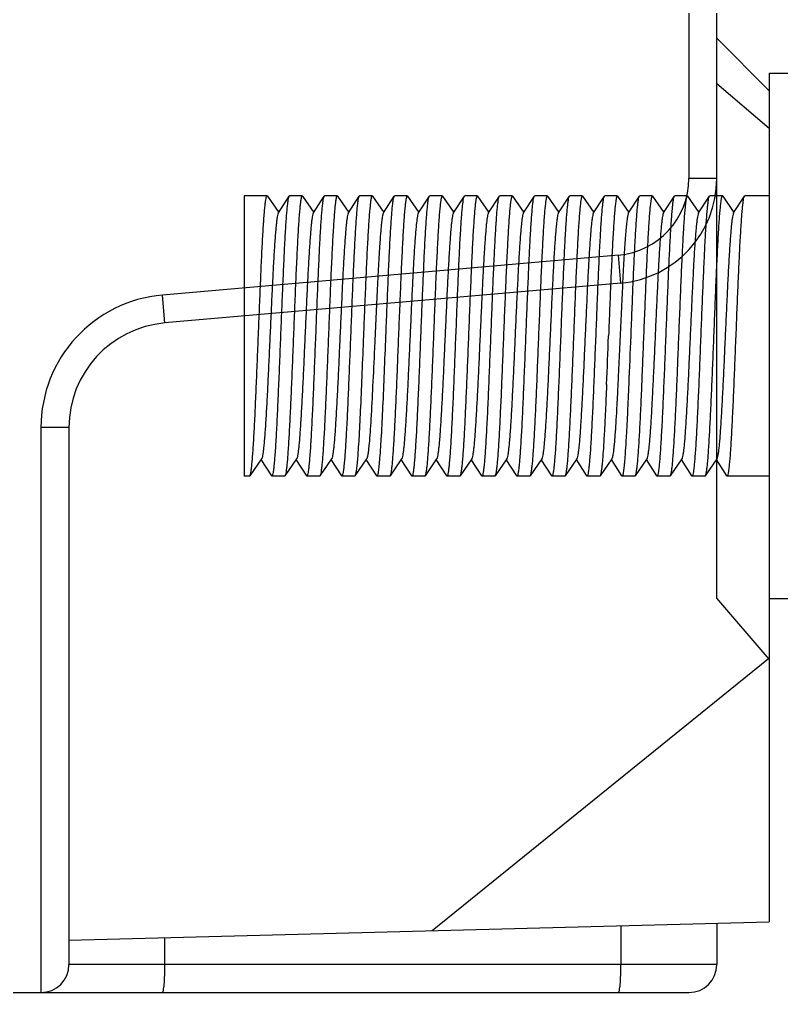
# Model space of a CAD drawing. Header units: inches. Extents: x 21247 to 41470, y -17428 to -10279.
# Drawn here: x 38646.23 to 38667.99, y -11761.71 to -11733.92 of the extents above; entities that cross this region are included whole.
import ezdxf

# ---------------------------------------------------------------- set-up
doc = ezdxf.new("R2010")
doc.units = ezdxf.units.IN
doc.header["$LTSCALE"] = 1.21
doc.header["$MEASUREMENT"] = 0
doc.layers.get('0').update_dxf_attribs({"linetype": 'CONTINUOUS'})
doc.layers.add('02___PRT_ALL_AXES', color=7, linetype='CONTINUOUS')

# ---------------------------------------------------------------- blocks, each defined once
blk = doc.blocks.new('*U968')
at = {"color": 4, "linetype": 'Continuous'}
for p, q in [((12.9, -157.486), (12.9, 157.486)), ((12.1, -97.769), (12.1, -145.501)), ((14.4, -143), (12.9, -141.5)), ((12.9, -142.792), (14.4, -144.064)), ((14.4, -143.001), (14.4, -166.726)), ((12.9, -145.501), (12.1, -145.501)), ((10.092, -147.693), (-2.931, -148.832)), ((10.161, -148.49), (10.092, -147.693)), ((10.161, -148.49), (-2.861, -149.629)), ((-2.861, -149.629), (-2.931, -148.832)), ((-5.6, -152.618), (-6.4, -152.618)), ((-6.4, -152.618), (-6.4, -168.75)), ((-5.6, -152.618), (-5.6, -167.95)), ((14.4, -159.23), (12.9, -157.486)), ((4.768, -166.979), (14.38, -159.207)), ((-5.6, -167.25), (14.4, -166.726)), ((10.161, -166.837), (10.161, -167.95)), ((12.9, -166.766), (12.9, -167.95)), ((-2.861, -167.95), (-2.861, -167.178)), ((12.9, -167.95), (-5.6, -167.95)), ((-13.6, -168.75), (12.1, -168.75))]:
    blk.add_line(p, q, dxfattribs=at)
for centre, radius, start, end in [((9.9, -145.501), 2.2, 275, 0), ((9.9, -145.501), 3, 275, 0), ((-2.6, -152.618), 3.8, 95, 180), ((-2.6, -152.618), 3, 95, 180), ((-6.4, -167.95), 0.8, 270, 0), ((12.1, -167.95), 0.8, 270, 0)]:
    blk.add_arc(centre, radius, start, end, dxfattribs=at)
for points in [[(-2.931, -168.75), (-2.924, -168.75), (-2.912, -168.723), (-2.895, -168.652), (-2.877, -168.485), (-2.865, -168.242), (-2.861, -168.052), (-2.861, -167.95)], [(10.092, -168.75), (10.099, -168.75), (10.111, -168.723), (10.128, -168.652), (10.146, -168.485), (10.158, -168.242), (10.161, -168.052), (10.161, -167.95)]]:
    blk.add_open_spline(points, degree=3, knots=[0, 0, 0, 0, 0.025473, 0.084011, 0.299966, 0.621952, 1, 1, 1, 1], dxfattribs=at)
blk = doc.blocks.new('JT')
at = {"color": 6, "linetype": 'Continuous'}
for p, q in [((37123.916, -5885.716), (37123.916, -5893.716)), ((37124.574, -5885.716), (37124.583, -5885.722)), ((37124.583, -5885.722), (37124.904, -5886.186)), ((37124.894, -5886.203), (37125.206, -5885.723)), ((37125.206, -5885.723), (37125.216, -5885.716)), ((37125.583, -5885.722), (37125.574, -5885.716)), ((37125.583, -5885.722), (37125.904, -5886.186)), ((37125.894, -5886.203), (37126.206, -5885.723)), ((37126.206, -5885.723), (37126.216, -5885.716)), ((37126.583, -5885.722), (37126.574, -5885.716)), ((37126.583, -5885.722), (37126.904, -5886.186)), ((37126.894, -5886.203), (37127.206, -5885.723)), ((37127.206, -5885.723), (37127.216, -5885.716)), ((37127.583, -5885.722), (37127.574, -5885.716)), ((37127.583, -5885.722), (37127.904, -5886.186)), ((37127.894, -5886.203), (37128.206, -5885.723)), ((37128.206, -5885.723), (37128.216, -5885.716)), ((37128.583, -5885.722), (37128.574, -5885.716)), ((37128.583, -5885.722), (37128.904, -5886.186)), ((37128.894, -5886.203), (37129.206, -5885.723)), ((37129.206, -5885.723), (37129.216, -5885.716)), ((37129.583, -5885.722), (37129.574, -5885.716)), ((37129.583, -5885.722), (37129.904, -5886.186)), ((37129.894, -5886.203), (37130.206, -5885.723)), ((37130.206, -5885.723), (37130.216, -5885.716)), ((37130.583, -5885.722), (37130.574, -5885.716)), ((37130.583, -5885.722), (37130.904, -5886.186)), ((37130.894, -5886.203), (37131.206, -5885.723)), ((37131.206, -5885.723), (37131.216, -5885.716)), ((37131.583, -5885.722), (37131.574, -5885.716)), ((37131.583, -5885.722), (37131.904, -5886.186)), ((37131.894, -5886.203), (37132.206, -5885.723)), ((37132.206, -5885.723), (37132.216, -5885.716)), ((37132.583, -5885.722), (37132.574, -5885.716)), ((37132.583, -5885.722), (37132.904, -5886.186)), ((37132.894, -5886.203), (37133.206, -5885.723)), ((37133.206, -5885.723), (37133.216, -5885.716)), ((37133.583, -5885.722), (37133.574, -5885.716)), ((37133.583, -5885.722), (37133.904, -5886.186)), ((37133.894, -5886.203), (37134.206, -5885.723)), ((37134.206, -5885.723), (37134.216, -5885.716)), ((37134.583, -5885.722), (37134.574, -5885.716)), ((37134.583, -5885.722), (37134.904, -5886.186)), ((37134.894, -5886.203), (37135.206, -5885.723)), ((37135.206, -5885.723), (37135.216, -5885.716)), ((37135.583, -5885.722), (37135.574, -5885.716)), ((37135.583, -5885.722), (37135.904, -5886.186)), ((37135.894, -5886.203), (37136.206, -5885.723)), ((37136.206, -5885.723), (37136.216, -5885.716)), ((37136.583, -5885.722), (37136.574, -5885.716)), ((37136.583, -5885.722), (37136.904, -5886.186)), ((37136.894, -5886.203), (37137.206, -5885.723)), ((37137.206, -5885.723), (37137.216, -5885.716)), ((37137.583, -5885.722), (37137.574, -5885.716)), ((37137.583, -5885.722), (37137.904, -5886.186)), ((37137.894, -5886.203), (37138.206, -5885.723)), ((37138.206, -5885.723), (37138.216, -5885.716)), ((37124.415, -5893.229), (37124.083, -5893.709)), ((37124.706, -5893.708), (37124.404, -5893.245)), ((37125.415, -5893.229), (37125.083, -5893.709)), ((37125.706, -5893.708), (37125.404, -5893.245)), ((37126.415, -5893.229), (37126.083, -5893.709)), ((37126.706, -5893.708), (37126.404, -5893.245)), ((37127.415, -5893.229), (37127.083, -5893.709)), ((37127.706, -5893.708), (37127.404, -5893.245)), ((37128.415, -5893.229), (37128.083, -5893.709)), ((37128.706, -5893.708), (37128.404, -5893.245)), ((37129.415, -5893.229), (37129.083, -5893.709)), ((37129.706, -5893.708), (37129.404, -5893.245)), ((37130.415, -5893.229), (37130.083, -5893.709)), ((37130.706, -5893.708), (37130.404, -5893.245)), ((37131.415, -5893.229), (37131.083, -5893.709)), ((37131.706, -5893.708), (37131.404, -5893.245)), ((37132.415, -5893.229), (37132.083, -5893.709)), ((37132.706, -5893.708), (37132.404, -5893.245)), ((37133.415, -5893.229), (37133.083, -5893.709)), ((37133.706, -5893.708), (37133.404, -5893.245)), ((37134.415, -5893.229), (37134.083, -5893.709)), ((37134.706, -5893.708), (37134.404, -5893.245)), ((37135.415, -5893.229), (37135.083, -5893.709)), ((37135.706, -5893.708), (37135.404, -5893.245)), ((37136.415, -5893.229), (37136.083, -5893.709)), ((37136.706, -5893.708), (37136.404, -5893.245)), ((37137.415, -5893.229), (37137.083, -5893.709)), ((37137.706, -5893.708), (37137.404, -5893.245)), ((37124.074, -5893.716), (37124.083, -5893.709)), ((37124.083, -5893.709), (37124.091, -5893.692)), ((37124.706, -5893.708), (37124.716, -5893.716)), ((37125.083, -5893.709), (37125.074, -5893.716)), ((37125.706, -5893.708), (37125.716, -5893.716)), ((37126.083, -5893.709), (37126.074, -5893.716)), ((37126.706, -5893.708), (37126.716, -5893.716)), ((37127.083, -5893.709), (37127.074, -5893.716)), ((37127.706, -5893.708), (37127.716, -5893.716)), ((37128.083, -5893.709), (37128.074, -5893.716)), ((37128.706, -5893.708), (37128.716, -5893.716)), ((37129.083, -5893.709), (37129.074, -5893.716)), ((37129.706, -5893.708), (37129.716, -5893.716)), ((37130.083, -5893.709), (37130.074, -5893.716)), ((37130.706, -5893.708), (37130.716, -5893.716)), ((37131.083, -5893.709), (37131.074, -5893.716)), ((37131.706, -5893.708), (37131.716, -5893.716)), ((37132.083, -5893.709), (37132.074, -5893.716)), ((37132.706, -5893.708), (37132.716, -5893.716)), ((37133.083, -5893.709), (37133.074, -5893.716)), ((37133.706, -5893.708), (37133.716, -5893.716)), ((37134.083, -5893.709), (37134.074, -5893.716)), ((37134.706, -5893.708), (37134.716, -5893.716)), ((37135.083, -5893.709), (37135.074, -5893.716)), ((37135.706, -5893.708), (37135.716, -5893.716)), ((37136.083, -5893.709), (37136.074, -5893.716)), ((37136.706, -5893.708), (37136.716, -5893.716)), ((37137.083, -5893.709), (37137.074, -5893.716)), ((37137.706, -5893.708), (37137.716, -5893.716))]:
    blk.add_line(p, q, dxfattribs=at)
for centre, radius, start, end in [((36479.054, -5863.786), 655.783, 357.612921, 357.733937), ((36680.086, -5871.928), 455.227, 357.58626, 357.76059)]:
    blk.add_arc(centre, radius, start, end, dxfattribs=at)
for points, knots in [([(37124.091, -5893.692), (37124.098, -5893.673), (37124.109, -5893.621), (37124.124, -5893.527), (37124.138, -5893.398), (37124.153, -5893.237), (37124.168, -5893.044), (37124.189, -5892.729), (37124.214, -5892.271), (37124.244, -5891.658), (37124.273, -5890.975), (37124.303, -5890.246), (37124.332, -5889.499), (37124.362, -5888.76), (37124.392, -5888.054), (37124.417, -5887.5), (37124.438, -5887.092), (37124.452, -5886.819), (37124.467, -5886.573), (37124.482, -5886.355), (37124.497, -5886.167), (37124.512, -5886.011), (37124.526, -5885.887), (37124.54, -5885.799), (37124.553, -5885.746), (37124.564, -5885.722), (37124.571, -5885.716), (37124.574, -5885.716)], [0, 0, 0, 0, 0.007642, 0.019586, 0.035779, 0.056088, 0.080346, 0.108334, 0.17449, 0.252204, 0.338704, 0.4309, 0.525497, 0.619114, 0.708406, 0.790181, 0.827324, 0.86152, 0.892466, 0.919884, 0.943534, 0.963207, 0.978739, 0.990008, 0.996977, 0.998904, 1, 1, 1, 1]), ([(37124.966, -5889.716), (37124.976, -5889.466), (37124.995, -5888.974), (37125.025, -5888.259), (37125.054, -5887.596), (37125.079, -5887.086), (37125.1, -5886.722), (37125.115, -5886.487), (37125.13, -5886.28), (37125.144, -5886.105), (37125.159, -5885.961), (37125.173, -5885.851), (37125.186, -5885.78), (37125.197, -5885.742), (37125.203, -5885.728), (37125.206, -5885.723)], [0, 0, 0, 0, 0.187583, 0.368517, 0.53639, 0.68525, 0.750877, 0.809848, 0.861636, 0.905796, 0.94194, 0.969779, 0.989114, 0.995593, 1, 1, 1, 1]), ([(37125.574, -5885.716), (37125.571, -5885.716), (37125.563, -5885.722), (37125.553, -5885.748), (37125.539, -5885.805), (37125.525, -5885.9), (37125.51, -5886.032), (37125.494, -5886.199), (37125.479, -5886.4), (37125.464, -5886.634), (37125.448, -5886.896), (37125.433, -5887.186), (37125.411, -5887.619), (37125.385, -5888.205), (37125.355, -5888.945), (37125.334, -5889.456), (37125.324, -5889.716)], [0, 0, 0, 0, 0.002285, 0.006373, 0.021237, 0.045303, 0.078465, 0.120438, 0.170845, 0.229204, 0.294965, 0.367498, 0.446109, 0.6185, 0.805514, 1, 1, 1, 1]), ([(37125.966, -5889.716), (37125.976, -5889.466), (37125.995, -5888.974), (37126.025, -5888.259), (37126.054, -5887.596), (37126.079, -5887.086), (37126.1, -5886.722), (37126.115, -5886.487), (37126.13, -5886.28), (37126.144, -5886.105), (37126.159, -5885.961), (37126.173, -5885.851), (37126.186, -5885.78), (37126.197, -5885.742), (37126.203, -5885.728), (37126.206, -5885.723)], [0, 0, 0, 0, 0.187583, 0.368513, 0.536387, 0.685254, 0.750882, 0.809852, 0.861639, 0.905797, 0.94194, 0.969778, 0.989113, 0.995592, 1, 1, 1, 1]), ([(37126.574, -5885.716), (37126.571, -5885.716), (37126.563, -5885.722), (37126.553, -5885.748), (37126.539, -5885.805), (37126.525, -5885.9), (37126.51, -5886.032), (37126.494, -5886.199), (37126.479, -5886.4), (37126.464, -5886.634), (37126.448, -5886.896), (37126.433, -5887.186), (37126.411, -5887.619), (37126.385, -5888.205), (37126.355, -5888.945), (37126.334, -5889.456), (37126.324, -5889.716)], [0, 0, 0, 0, 0.002285, 0.006373, 0.021237, 0.045303, 0.078467, 0.120441, 0.170846, 0.229204, 0.294962, 0.367493, 0.446103, 0.618498, 0.805518, 1, 1, 1, 1]), ([(37126.966, -5889.716), (37126.976, -5889.466), (37126.995, -5888.974), (37127.025, -5888.259), (37127.054, -5887.596), (37127.079, -5887.086), (37127.1, -5886.722), (37127.115, -5886.487), (37127.13, -5886.28), (37127.144, -5886.105), (37127.159, -5885.961), (37127.173, -5885.851), (37127.186, -5885.78), (37127.197, -5885.742), (37127.203, -5885.728), (37127.206, -5885.723)], [0, 0, 0, 0, 0.187578, 0.368514, 0.536393, 0.685258, 0.750883, 0.80985, 0.861636, 0.905795, 0.941938, 0.969778, 0.989113, 0.995592, 1, 1, 1, 1]), ([(37127.574, -5885.716), (37127.571, -5885.716), (37127.563, -5885.722), (37127.553, -5885.748), (37127.539, -5885.805), (37127.525, -5885.9), (37127.51, -5886.032), (37127.494, -5886.199), (37127.479, -5886.4), (37127.464, -5886.634), (37127.448, -5886.896), (37127.433, -5887.186), (37127.411, -5887.619), (37127.385, -5888.205), (37127.355, -5888.945), (37127.334, -5889.456), (37127.324, -5889.716)], [0, 0, 0, 0, 0.002285, 0.006373, 0.021236, 0.045302, 0.078466, 0.120441, 0.170849, 0.22921, 0.29497, 0.3675, 0.446107, 0.618495, 0.805515, 1, 1, 1, 1]), ([(37127.966, -5889.716), (37127.976, -5889.466), (37127.995, -5888.974), (37128.025, -5888.259), (37128.054, -5887.596), (37128.079, -5887.086), (37128.1, -5886.722), (37128.115, -5886.487), (37128.13, -5886.28), (37128.144, -5886.105), (37128.159, -5885.961), (37128.173, -5885.851), (37128.186, -5885.78), (37128.197, -5885.742), (37128.203, -5885.728), (37128.206, -5885.723)], [0, 0, 0, 0, 0.187581, 0.368516, 0.53639, 0.68525, 0.750875, 0.809846, 0.861634, 0.905795, 0.941939, 0.969778, 0.989113, 0.995592, 1, 1, 1, 1]), ([(37128.574, -5885.716), (37128.571, -5885.716), (37128.563, -5885.722), (37128.553, -5885.748), (37128.539, -5885.805), (37128.525, -5885.9), (37128.51, -5886.032), (37128.494, -5886.199), (37128.479, -5886.4), (37128.464, -5886.634), (37128.448, -5886.896), (37128.433, -5887.186), (37128.411, -5887.619), (37128.385, -5888.205), (37128.355, -5888.945), (37128.334, -5889.456), (37128.324, -5889.716)], [0, 0, 0, 0, 0.002285, 0.006373, 0.021237, 0.045302, 0.078465, 0.120438, 0.170845, 0.229205, 0.294966, 0.367499, 0.44611, 0.618498, 0.805513, 1, 1, 1, 1]), ([(37128.966, -5889.716), (37128.976, -5889.466), (37128.995, -5888.974), (37129.025, -5888.259), (37129.054, -5887.596), (37129.079, -5887.086), (37129.1, -5886.722), (37129.115, -5886.487), (37129.13, -5886.28), (37129.144, -5886.105), (37129.159, -5885.961), (37129.173, -5885.851), (37129.186, -5885.78), (37129.197, -5885.742), (37129.203, -5885.728), (37129.206, -5885.723)], [0, 0, 0, 0, 0.187584, 0.368515, 0.536387, 0.685254, 0.750881, 0.809851, 0.861639, 0.905798, 0.941941, 0.969778, 0.989114, 0.995593, 1, 1, 1, 1]), ([(37129.574, -5885.716), (37129.571, -5885.716), (37129.563, -5885.722), (37129.553, -5885.748), (37129.539, -5885.805), (37129.525, -5885.9), (37129.51, -5886.032), (37129.494, -5886.199), (37129.479, -5886.4), (37129.464, -5886.634), (37129.448, -5886.896), (37129.433, -5887.186), (37129.411, -5887.619), (37129.385, -5888.205), (37129.355, -5888.945), (37129.334, -5889.456), (37129.324, -5889.716)], [0, 0, 0, 0, 0.002285, 0.006373, 0.021237, 0.045303, 0.078467, 0.120441, 0.170846, 0.229203, 0.294962, 0.367494, 0.446105, 0.6185, 0.805518, 1, 1, 1, 1]), ([(37129.966, -5889.716), (37129.976, -5889.466), (37129.995, -5888.974), (37130.025, -5888.259), (37130.054, -5887.596), (37130.079, -5887.086), (37130.1, -5886.722), (37130.115, -5886.487), (37130.13, -5886.28), (37130.144, -5886.105), (37130.159, -5885.961), (37130.173, -5885.851), (37130.186, -5885.78), (37130.197, -5885.742), (37130.203, -5885.728), (37130.206, -5885.723)], [0, 0, 0, 0, 0.187579, 0.368512, 0.536391, 0.685258, 0.750883, 0.809851, 0.861637, 0.905795, 0.941938, 0.969777, 0.989113, 0.995592, 1, 1, 1, 1]), ([(37130.574, -5885.716), (37130.571, -5885.716), (37130.563, -5885.722), (37130.553, -5885.748), (37130.539, -5885.805), (37130.525, -5885.9), (37130.51, -5886.032), (37130.494, -5886.199), (37130.479, -5886.4), (37130.464, -5886.633), (37130.448, -5886.896), (37130.433, -5887.186), (37130.411, -5887.619), (37130.385, -5888.204), (37130.355, -5888.945), (37130.334, -5889.456), (37130.324, -5889.716)], [0, 0, 0, 0, 0.002286, 0.006376, 0.021235, 0.045304, 0.078463, 0.120435, 0.170839, 0.229196, 0.294956, 0.367485, 0.446096, 0.618489, 0.80551, 1, 1, 1, 1]), ([(37130.966, -5889.716), (37130.976, -5889.466), (37130.995, -5888.974), (37131.025, -5888.259), (37131.054, -5887.596), (37131.079, -5887.086), (37131.1, -5886.722), (37131.115, -5886.487), (37131.13, -5886.28), (37131.144, -5886.105), (37131.159, -5885.961), (37131.173, -5885.851), (37131.186, -5885.78), (37131.197, -5885.742), (37131.203, -5885.728), (37131.206, -5885.723)], [0, 0, 0, 0, 0.187587, 0.368522, 0.536402, 0.685265, 0.750892, 0.809858, 0.861647, 0.9058, 0.941945, 0.969778, 0.989117, 0.995592, 1, 1, 1, 1]), ([(37131.574, -5885.716), (37131.571, -5885.716), (37131.563, -5885.722), (37131.553, -5885.748), (37131.539, -5885.805), (37131.525, -5885.9), (37131.51, -5886.032), (37131.494, -5886.199), (37131.479, -5886.4), (37131.464, -5886.634), (37131.448, -5886.896), (37131.433, -5887.186), (37131.411, -5887.619), (37131.385, -5888.205), (37131.355, -5888.945), (37131.334, -5889.456), (37131.324, -5889.716)], [0, 0, 0, 0, 0.002285, 0.006373, 0.021236, 0.045302, 0.078464, 0.120438, 0.170845, 0.229205, 0.294967, 0.367499, 0.44611, 0.618496, 0.805513, 1, 1, 1, 1]), ([(37131.966, -5889.716), (37131.976, -5889.466), (37131.995, -5888.974), (37132.025, -5888.259), (37132.054, -5887.596), (37132.079, -5887.086), (37132.1, -5886.722), (37132.115, -5886.487), (37132.13, -5886.28), (37132.144, -5886.105), (37132.159, -5885.961), (37132.173, -5885.851), (37132.186, -5885.78), (37132.197, -5885.742), (37132.203, -5885.728), (37132.206, -5885.723)], [0, 0, 0, 0, 0.187584, 0.368516, 0.536388, 0.685253, 0.75088, 0.809851, 0.861639, 0.905798, 0.941941, 0.969779, 0.989114, 0.995593, 1, 1, 1, 1]), ([(37132.574, -5885.716), (37132.571, -5885.716), (37132.563, -5885.722), (37132.553, -5885.748), (37132.539, -5885.805), (37132.525, -5885.9), (37132.51, -5886.032), (37132.494, -5886.199), (37132.479, -5886.4), (37132.464, -5886.634), (37132.448, -5886.896), (37132.433, -5887.186), (37132.411, -5887.619), (37132.385, -5888.205), (37132.355, -5888.945), (37132.334, -5889.456), (37132.324, -5889.716)], [0, 0, 0, 0, 0.002285, 0.006373, 0.021237, 0.045303, 0.078467, 0.12044, 0.170845, 0.229203, 0.294963, 0.367495, 0.446107, 0.618501, 0.805517, 1, 1, 1, 1]), ([(37132.966, -5889.716), (37132.976, -5889.466), (37132.995, -5888.974), (37133.025, -5888.259), (37133.054, -5887.596), (37133.079, -5887.086), (37133.1, -5886.722), (37133.115, -5886.487), (37133.13, -5886.28), (37133.144, -5886.105), (37133.159, -5885.961), (37133.173, -5885.851), (37133.186, -5885.78), (37133.197, -5885.742), (37133.203, -5885.728), (37133.206, -5885.723)], [0, 0, 0, 0, 0.18758, 0.368511, 0.53639, 0.685257, 0.750883, 0.809851, 0.861637, 0.905795, 0.941938, 0.969777, 0.989113, 0.995592, 1, 1, 1, 1]), ([(37133.574, -5885.716), (37133.571, -5885.716), (37133.563, -5885.722), (37133.553, -5885.748), (37133.539, -5885.805), (37133.525, -5885.9), (37133.51, -5886.032), (37133.494, -5886.199), (37133.479, -5886.4), (37133.464, -5886.634), (37133.448, -5886.896), (37133.433, -5887.186), (37133.411, -5887.619), (37133.385, -5888.205), (37133.355, -5888.945), (37133.334, -5889.456), (37133.324, -5889.716)], [0, 0, 0, 0, 0.002285, 0.006373, 0.021237, 0.045303, 0.078465, 0.120438, 0.170845, 0.229204, 0.294965, 0.367498, 0.446109, 0.618497, 0.805513, 1, 1, 1, 1]), ([(37133.966, -5889.716), (37133.976, -5889.466), (37133.995, -5888.974), (37134.025, -5888.259), (37134.054, -5887.596), (37134.079, -5887.086), (37134.1, -5886.722), (37134.115, -5886.487), (37134.13, -5886.28), (37134.144, -5886.105), (37134.159, -5885.961), (37134.173, -5885.851), (37134.186, -5885.78), (37134.197, -5885.742), (37134.203, -5885.728), (37134.206, -5885.723)], [0, 0, 0, 0, 0.187584, 0.368515, 0.536388, 0.685254, 0.750882, 0.809852, 0.861639, 0.905797, 0.94194, 0.969777, 0.989114, 0.995593, 1, 1, 1, 1]), ([(37134.574, -5885.716), (37134.571, -5885.716), (37134.563, -5885.722), (37134.553, -5885.748), (37134.539, -5885.805), (37134.525, -5885.9), (37134.51, -5886.032), (37134.494, -5886.199), (37134.479, -5886.4), (37134.464, -5886.634), (37134.448, -5886.896), (37134.433, -5887.186), (37134.411, -5887.619), (37134.385, -5888.205), (37134.355, -5888.945), (37134.334, -5889.456), (37134.324, -5889.716)], [0, 0, 0, 0, 0.002285, 0.006372, 0.021236, 0.045301, 0.078464, 0.120438, 0.170846, 0.229206, 0.294967, 0.367499, 0.446109, 0.618495, 0.805513, 1, 1, 1, 1]), ([(37134.966, -5889.716), (37134.976, -5889.466), (37134.995, -5888.974), (37135.025, -5888.259), (37135.054, -5887.596), (37135.079, -5887.086), (37135.1, -5886.722), (37135.115, -5886.487), (37135.13, -5886.28), (37135.144, -5886.105), (37135.159, -5885.961), (37135.173, -5885.851), (37135.186, -5885.78), (37135.197, -5885.742), (37135.203, -5885.728), (37135.206, -5885.723)], [0, 0, 0, 0, 0.187584, 0.368517, 0.536388, 0.685252, 0.75088, 0.80985, 0.861639, 0.905798, 0.941941, 0.969779, 0.989114, 0.995593, 1, 1, 1, 1]), ([(37135.574, -5885.716), (37135.571, -5885.716), (37135.563, -5885.722), (37135.553, -5885.748), (37135.539, -5885.805), (37135.525, -5885.9), (37135.51, -5886.032), (37135.494, -5886.199), (37135.479, -5886.4), (37135.464, -5886.634), (37135.448, -5886.896), (37135.433, -5887.186), (37135.411, -5887.619), (37135.385, -5888.205), (37135.355, -5888.945), (37135.334, -5889.456), (37135.324, -5889.716)], [0, 0, 0, 0, 0.002285, 0.006373, 0.021237, 0.045303, 0.078466, 0.12044, 0.170845, 0.229203, 0.294964, 0.367496, 0.446108, 0.618501, 0.805516, 1, 1, 1, 1]), ([(37135.966, -5889.716), (37135.976, -5889.466), (37135.995, -5888.974), (37136.025, -5888.259), (37136.054, -5887.596), (37136.079, -5887.086), (37136.1, -5886.722), (37136.115, -5886.487), (37136.13, -5886.28), (37136.144, -5886.105), (37136.159, -5885.961), (37136.173, -5885.851), (37136.186, -5885.78), (37136.197, -5885.742), (37136.203, -5885.728), (37136.206, -5885.723)], [0, 0, 0, 0, 0.187581, 0.368511, 0.536389, 0.685256, 0.750882, 0.809852, 0.861638, 0.905796, 0.941939, 0.969777, 0.989113, 0.995592, 1, 1, 1, 1]), ([(37136.574, -5885.716), (37136.571, -5885.716), (37136.563, -5885.722), (37136.553, -5885.748), (37136.539, -5885.805), (37136.525, -5885.9), (37136.51, -5886.032), (37136.494, -5886.199), (37136.479, -5886.4), (37136.464, -5886.634), (37136.448, -5886.896), (37136.433, -5887.186), (37136.411, -5887.619), (37136.385, -5888.205), (37136.355, -5888.945), (37136.334, -5889.456), (37136.324, -5889.716)], [0, 0, 0, 0, 0.002285, 0.006373, 0.021238, 0.045304, 0.07847, 0.120446, 0.170856, 0.229216, 0.294978, 0.367509, 0.44612, 0.618505, 0.805517, 1, 1, 1, 1]), ([(37136.966, -5889.716), (37136.976, -5889.466), (37136.995, -5888.974), (37137.025, -5888.259), (37137.054, -5887.596), (37137.079, -5887.086), (37137.1, -5886.722), (37137.115, -5886.487), (37137.13, -5886.281), (37137.144, -5886.105), (37137.159, -5885.961), (37137.173, -5885.851), (37137.186, -5885.78), (37137.197, -5885.742), (37137.203, -5885.728), (37137.206, -5885.723)], [0, 0, 0, 0, 0.18758, 0.368507, 0.536377, 0.685242, 0.750869, 0.809839, 0.861629, 0.905791, 0.941937, 0.969777, 0.989113, 0.995592, 1, 1, 1, 1]), ([(37137.574, -5885.716), (37137.571, -5885.716), (37137.563, -5885.722), (37137.553, -5885.748), (37137.539, -5885.805), (37137.525, -5885.9), (37137.51, -5886.032), (37137.494, -5886.199), (37137.479, -5886.4), (37137.464, -5886.634), (37137.448, -5886.896), (37137.433, -5887.186), (37137.411, -5887.619), (37137.385, -5888.205), (37137.355, -5888.945), (37137.334, -5889.456), (37137.324, -5889.716)], [0, 0, 0, 0, 0.002285, 0.006373, 0.021236, 0.045301, 0.078465, 0.120439, 0.170847, 0.229208, 0.294969, 0.367499, 0.446107, 0.618494, 0.805514, 1, 1, 1, 1]), ([(37137.966, -5889.716), (37137.976, -5889.466), (37137.995, -5888.974), (37138.025, -5888.259), (37138.054, -5887.596), (37138.079, -5887.086), (37138.1, -5886.722), (37138.115, -5886.487), (37138.13, -5886.28), (37138.144, -5886.105), (37138.159, -5885.961), (37138.173, -5885.851), (37138.186, -5885.78), (37138.197, -5885.742), (37138.203, -5885.728), (37138.206, -5885.723)], [0, 0, 0, 0, 0.187583, 0.368517, 0.53639, 0.685251, 0.750877, 0.809848, 0.861637, 0.905797, 0.941941, 0.969779, 0.989114, 0.995593, 1, 1, 1, 1]), ([(37124.894, -5886.203), (37124.89, -5886.208), (37124.885, -5886.22), (37124.874, -5886.256), (37124.861, -5886.32), (37124.847, -5886.419), (37124.832, -5886.547), (37124.818, -5886.703), (37124.803, -5886.885), (37124.788, -5887.093), (37124.767, -5887.414), (37124.742, -5887.862), (37124.713, -5888.445), (37124.684, -5889.073), (37124.654, -5889.723), (37124.625, -5890.373), (37124.596, -5891), (37124.566, -5891.581), (37124.541, -5892.028), (37124.52, -5892.348), (37124.506, -5892.555), (37124.491, -5892.736), (37124.476, -5892.891), (37124.462, -5893.017), (37124.447, -5893.115), (37124.435, -5893.178), (37124.424, -5893.213), (37124.418, -5893.225), (37124.415, -5893.229)], [0, 0, 0, 0, 0.002422, 0.005861, 0.015885, 0.030102, 0.048421, 0.070695, 0.096734, 0.126316, 0.159182, 0.233589, 0.31735, 0.407525, 0.500947, 0.594333, 0.684401, 0.767987, 0.842159, 0.874885, 0.904318, 0.930196, 0.952301, 0.970441, 0.984477, 0.994314, 0.997664, 1, 1, 1, 1]), ([(37125.894, -5886.203), (37125.89, -5886.208), (37125.885, -5886.22), (37125.874, -5886.256), (37125.861, -5886.32), (37125.847, -5886.419), (37125.832, -5886.547), (37125.818, -5886.703), (37125.803, -5886.885), (37125.788, -5887.093), (37125.767, -5887.414), (37125.742, -5887.862), (37125.713, -5888.445), (37125.684, -5889.073), (37125.654, -5889.723), (37125.625, -5890.373), (37125.596, -5891), (37125.566, -5891.581), (37125.541, -5892.028), (37125.52, -5892.348), (37125.506, -5892.555), (37125.491, -5892.736), (37125.476, -5892.891), (37125.462, -5893.017), (37125.447, -5893.115), (37125.435, -5893.178), (37125.424, -5893.213), (37125.418, -5893.225), (37125.415, -5893.229)], [0, 0, 0, 0, 0.002422, 0.00586, 0.015885, 0.030101, 0.048421, 0.070694, 0.096734, 0.126315, 0.159182, 0.233589, 0.31735, 0.407525, 0.500947, 0.594333, 0.684401, 0.767987, 0.842159, 0.874886, 0.904318, 0.930196, 0.9523, 0.970441, 0.984477, 0.994315, 0.997665, 1, 1, 1, 1]), ([(37126.894, -5886.203), (37126.89, -5886.208), (37126.885, -5886.22), (37126.874, -5886.256), (37126.861, -5886.32), (37126.847, -5886.419), (37126.832, -5886.547), (37126.818, -5886.703), (37126.803, -5886.885), (37126.788, -5887.093), (37126.767, -5887.414), (37126.742, -5887.862), (37126.713, -5888.445), (37126.684, -5889.073), (37126.654, -5889.723), (37126.625, -5890.373), (37126.596, -5891), (37126.566, -5891.581), (37126.541, -5892.028), (37126.52, -5892.348), (37126.506, -5892.555), (37126.491, -5892.736), (37126.476, -5892.891), (37126.462, -5893.017), (37126.447, -5893.115), (37126.435, -5893.178), (37126.424, -5893.213), (37126.418, -5893.225), (37126.415, -5893.229)], [0, 0, 0, 0, 0.002421, 0.00586, 0.015885, 0.030101, 0.048421, 0.070693, 0.096734, 0.126315, 0.159182, 0.233589, 0.31735, 0.407525, 0.500947, 0.594333, 0.684401, 0.767987, 0.842159, 0.874887, 0.904318, 0.930197, 0.9523, 0.970442, 0.984477, 0.994316, 0.997665, 1, 1, 1, 1]), ([(37127.894, -5886.203), (37127.888, -5886.212), (37127.878, -5886.24), (37127.866, -5886.294), (37127.854, -5886.369), (37127.841, -5886.465), (37127.829, -5886.582), (37127.811, -5886.778), (37127.789, -5887.067), (37127.765, -5887.464), (37127.74, -5887.918), (37127.714, -5888.418), (37127.689, -5888.951), (37127.664, -5889.504), (37127.631, -5890.239), (37127.591, -5891.102), (37127.549, -5891.905), (37127.514, -5892.45), (37127.496, -5892.683), (37127.486, -5892.787)], [0, 0, 0, 0, 0.005045, 0.013315, 0.024843, 0.03959, 0.057473, 0.078386, 0.128769, 0.189474, 0.258961, 0.335461, 0.417024, 0.501571, 0.586944, 0.751489, 0.893976, 0.95232, 1, 1, 1, 1]), ([(37128.894, -5886.203), (37128.89, -5886.208), (37128.885, -5886.22), (37128.874, -5886.256), (37128.861, -5886.32), (37128.847, -5886.419), (37128.832, -5886.547), (37128.818, -5886.703), (37128.803, -5886.885), (37128.788, -5887.093), (37128.767, -5887.414), (37128.742, -5887.862), (37128.713, -5888.445), (37128.684, -5889.073), (37128.654, -5889.723), (37128.625, -5890.373), (37128.596, -5891), (37128.566, -5891.581), (37128.541, -5892.028), (37128.52, -5892.348), (37128.506, -5892.555), (37128.491, -5892.736), (37128.476, -5892.891), (37128.462, -5893.017), (37128.447, -5893.115), (37128.435, -5893.178), (37128.424, -5893.213), (37128.418, -5893.225), (37128.415, -5893.229)], [0, 0, 0, 0, 0.002421, 0.005861, 0.015885, 0.030102, 0.048421, 0.070694, 0.096735, 0.126315, 0.159182, 0.233589, 0.317351, 0.407526, 0.500948, 0.594333, 0.684401, 0.767988, 0.842159, 0.874888, 0.904318, 0.930198, 0.952301, 0.970444, 0.984477, 0.994317, 0.997665, 1, 1, 1, 1]), ([(37129.894, -5886.203), (37129.89, -5886.208), (37129.885, -5886.22), (37129.874, -5886.256), (37129.861, -5886.32), (37129.847, -5886.419), (37129.832, -5886.547), (37129.818, -5886.703), (37129.803, -5886.885), (37129.788, -5887.093), (37129.767, -5887.414), (37129.742, -5887.862), (37129.713, -5888.445), (37129.684, -5889.073), (37129.654, -5889.723), (37129.625, -5890.373), (37129.596, -5891), (37129.566, -5891.581), (37129.541, -5892.028), (37129.52, -5892.348), (37129.506, -5892.555), (37129.491, -5892.736), (37129.476, -5892.891), (37129.462, -5893.017), (37129.447, -5893.115), (37129.435, -5893.178), (37129.424, -5893.213), (37129.418, -5893.225), (37129.415, -5893.229)], [0, 0, 0, 0, 0.002421, 0.005862, 0.015885, 0.030103, 0.048421, 0.070695, 0.096735, 0.126316, 0.159182, 0.23359, 0.317351, 0.407526, 0.500948, 0.594334, 0.684402, 0.767988, 0.842159, 0.874888, 0.904318, 0.930198, 0.952301, 0.970444, 0.984477, 0.994317, 0.997665, 1, 1, 1, 1]), ([(37130.894, -5886.203), (37130.89, -5886.208), (37130.885, -5886.22), (37130.874, -5886.256), (37130.861, -5886.32), (37130.847, -5886.419), (37130.832, -5886.547), (37130.818, -5886.703), (37130.803, -5886.885), (37130.788, -5887.093), (37130.767, -5887.414), (37130.742, -5887.862), (37130.713, -5888.445), (37130.684, -5889.073), (37130.654, -5889.723), (37130.625, -5890.373), (37130.596, -5891), (37130.566, -5891.581), (37130.541, -5892.028), (37130.52, -5892.348), (37130.506, -5892.555), (37130.491, -5892.736), (37130.476, -5892.891), (37130.462, -5893.017), (37130.447, -5893.115), (37130.435, -5893.178), (37130.424, -5893.213), (37130.418, -5893.225), (37130.415, -5893.229)], [0, 0, 0, 0, 0.002422, 0.005862, 0.015885, 0.030104, 0.048421, 0.070696, 0.096735, 0.126317, 0.159182, 0.23359, 0.317351, 0.407526, 0.500948, 0.594334, 0.684402, 0.767988, 0.842159, 0.874887, 0.904318, 0.930198, 0.952301, 0.970443, 0.984477, 0.994317, 0.997664, 1, 1, 1, 1]), ([(37131.894, -5886.203), (37131.89, -5886.208), (37131.885, -5886.22), (37131.874, -5886.256), (37131.861, -5886.32), (37131.847, -5886.419), (37131.832, -5886.547), (37131.818, -5886.703), (37131.803, -5886.885), (37131.788, -5887.093), (37131.767, -5887.414), (37131.742, -5887.862), (37131.713, -5888.445), (37131.684, -5889.073), (37131.654, -5889.723), (37131.625, -5890.373), (37131.596, -5891), (37131.566, -5891.581), (37131.541, -5892.028), (37131.52, -5892.348), (37131.506, -5892.555), (37131.491, -5892.736), (37131.476, -5892.891), (37131.462, -5893.017), (37131.447, -5893.115), (37131.435, -5893.178), (37131.424, -5893.213), (37131.418, -5893.225), (37131.415, -5893.229)], [0, 0, 0, 0, 0.002423, 0.005863, 0.015885, 0.030104, 0.048421, 0.070696, 0.096735, 0.126317, 0.159182, 0.233589, 0.317351, 0.407526, 0.500948, 0.594334, 0.684402, 0.767988, 0.84216, 0.874887, 0.904318, 0.930197, 0.952301, 0.970442, 0.984477, 0.994316, 0.997664, 1, 1, 1, 1]), ([(37132.894, -5886.203), (37132.89, -5886.208), (37132.885, -5886.22), (37132.874, -5886.256), (37132.861, -5886.32), (37132.847, -5886.419), (37132.832, -5886.547), (37132.818, -5886.703), (37132.803, -5886.885), (37132.788, -5887.093), (37132.767, -5887.414), (37132.742, -5887.862), (37132.713, -5888.445), (37132.684, -5889.073), (37132.654, -5889.723), (37132.625, -5890.373), (37132.596, -5891), (37132.566, -5891.581), (37132.541, -5892.028), (37132.52, -5892.348), (37132.506, -5892.555), (37132.491, -5892.736), (37132.476, -5892.891), (37132.462, -5893.017), (37132.447, -5893.115), (37132.435, -5893.178), (37132.424, -5893.213), (37132.418, -5893.225), (37132.415, -5893.229)], [0, 0, 0, 0, 0.002423, 0.005863, 0.015885, 0.030104, 0.048421, 0.070696, 0.096734, 0.126317, 0.159182, 0.233589, 0.31735, 0.407526, 0.500948, 0.594334, 0.684402, 0.767988, 0.842159, 0.874886, 0.904318, 0.930196, 0.952301, 0.970441, 0.984477, 0.994315, 0.997663, 1, 1, 1, 1]), ([(37133.894, -5886.203), (37133.89, -5886.208), (37133.885, -5886.22), (37133.874, -5886.256), (37133.861, -5886.32), (37133.847, -5886.419), (37133.832, -5886.547), (37133.818, -5886.703), (37133.803, -5886.885), (37133.788, -5887.093), (37133.767, -5887.414), (37133.742, -5887.862), (37133.713, -5888.445), (37133.684, -5889.073), (37133.654, -5889.723), (37133.625, -5890.373), (37133.596, -5891), (37133.566, -5891.581), (37133.541, -5892.028), (37133.52, -5892.348), (37133.506, -5892.555), (37133.491, -5892.736), (37133.476, -5892.891), (37133.462, -5893.017), (37133.447, -5893.115), (37133.435, -5893.178), (37133.424, -5893.213), (37133.418, -5893.225), (37133.415, -5893.229)], [0, 0, 0, 0, 0.002423, 0.005862, 0.015885, 0.030103, 0.048421, 0.070695, 0.096734, 0.126317, 0.159182, 0.233589, 0.31735, 0.407525, 0.500947, 0.594333, 0.684401, 0.767988, 0.842159, 0.874885, 0.904318, 0.930196, 0.952301, 0.970441, 0.984477, 0.994314, 0.997663, 1, 1, 1, 1]), ([(37134.894, -5886.203), (37134.89, -5886.209), (37134.883, -5886.226), (37134.874, -5886.258), (37134.865, -5886.302), (37134.852, -5886.382), (37134.836, -5886.511), (37134.818, -5886.696), (37134.8, -5886.923), (37134.782, -5887.187), (37134.764, -5887.484), (37134.738, -5887.937), (37134.708, -5888.555), (37134.672, -5889.335), (37134.636, -5890.135), (37134.611, -5890.67), (37134.598, -5890.934)], [0, 0, 0, 0, 0.004653, 0.011626, 0.020979, 0.03271, 0.063186, 0.102715, 0.150788, 0.206774, 0.269934, 0.33942, 0.493599, 0.661091, 0.83294, 1, 1, 1, 1]), ([(37135.894, -5886.203), (37135.89, -5886.208), (37135.885, -5886.22), (37135.874, -5886.256), (37135.861, -5886.32), (37135.847, -5886.419), (37135.832, -5886.547), (37135.818, -5886.703), (37135.803, -5886.885), (37135.788, -5887.093), (37135.767, -5887.414), (37135.742, -5887.862), (37135.713, -5888.445), (37135.684, -5889.073), (37135.654, -5889.723), (37135.625, -5890.373), (37135.596, -5891), (37135.566, -5891.581), (37135.541, -5892.028), (37135.52, -5892.348), (37135.506, -5892.555), (37135.491, -5892.736), (37135.476, -5892.891), (37135.462, -5893.017), (37135.447, -5893.115), (37135.435, -5893.178), (37135.424, -5893.213), (37135.418, -5893.225), (37135.415, -5893.229)], [0, 0, 0, 0, 0.002422, 0.00586, 0.015885, 0.030101, 0.048421, 0.070694, 0.096734, 0.126315, 0.159182, 0.233589, 0.31735, 0.407525, 0.500947, 0.594333, 0.684401, 0.767987, 0.842159, 0.874886, 0.904318, 0.930196, 0.9523, 0.970441, 0.984477, 0.994315, 0.997665, 1, 1, 1, 1]), ([(37136.894, -5886.203), (37136.89, -5886.208), (37136.885, -5886.22), (37136.874, -5886.256), (37136.861, -5886.32), (37136.847, -5886.419), (37136.832, -5886.547), (37136.818, -5886.703), (37136.803, -5886.885), (37136.788, -5887.093), (37136.767, -5887.414), (37136.742, -5887.862), (37136.713, -5888.445), (37136.684, -5889.073), (37136.654, -5889.723), (37136.625, -5890.373), (37136.596, -5891), (37136.566, -5891.581), (37136.541, -5892.028), (37136.52, -5892.348), (37136.506, -5892.555), (37136.491, -5892.736), (37136.476, -5892.891), (37136.462, -5893.017), (37136.447, -5893.115), (37136.435, -5893.178), (37136.424, -5893.213), (37136.418, -5893.225), (37136.415, -5893.229)], [0, 0, 0, 0, 0.002421, 0.00586, 0.015885, 0.030101, 0.048421, 0.070693, 0.096734, 0.126315, 0.159182, 0.233589, 0.31735, 0.407525, 0.500947, 0.594333, 0.684401, 0.767987, 0.842159, 0.874887, 0.904318, 0.930197, 0.9523, 0.970442, 0.984477, 0.994316, 0.997665, 1, 1, 1, 1]), ([(37137.894, -5886.203), (37137.89, -5886.208), (37137.885, -5886.22), (37137.874, -5886.256), (37137.861, -5886.32), (37137.847, -5886.419), (37137.832, -5886.547), (37137.818, -5886.703), (37137.803, -5886.885), (37137.788, -5887.093), (37137.767, -5887.414), (37137.742, -5887.862), (37137.713, -5888.445), (37137.684, -5889.073), (37137.654, -5889.723), (37137.625, -5890.373), (37137.596, -5891), (37137.566, -5891.581), (37137.541, -5892.028), (37137.52, -5892.348), (37137.506, -5892.555), (37137.491, -5892.736), (37137.476, -5892.891), (37137.462, -5893.017), (37137.447, -5893.115), (37137.435, -5893.178), (37137.424, -5893.213), (37137.418, -5893.225), (37137.415, -5893.229)], [0, 0, 0, 0, 0.002421, 0.00586, 0.015885, 0.030101, 0.048421, 0.070693, 0.096735, 0.126315, 0.159182, 0.233589, 0.31735, 0.407526, 0.500947, 0.594333, 0.684401, 0.767987, 0.842159, 0.874887, 0.904318, 0.930198, 0.9523, 0.970443, 0.984477, 0.994317, 0.997666, 1, 1, 1, 1]), ([(37124.716, -5893.716), (37124.719, -5893.716), (37124.726, -5893.709), (37124.737, -5893.683), (37124.75, -5893.627), (37124.765, -5893.532), (37124.78, -5893.399), (37124.795, -5893.232), (37124.811, -5893.031), (37124.826, -5892.798), (37124.841, -5892.535), (37124.857, -5892.245), (37124.878, -5891.813), (37124.904, -5891.227), (37124.935, -5890.486), (37124.955, -5889.976), (37124.966, -5889.716)], [0, 0, 0, 0, 0.002285, 0.006373, 0.021237, 0.045303, 0.078466, 0.120439, 0.170845, 0.229204, 0.294964, 0.367497, 0.446109, 0.618501, 0.805515, 1, 1, 1, 1]), ([(37125.324, -5889.716), (37125.314, -5889.966), (37125.294, -5890.459), (37125.265, -5891.176), (37125.235, -5891.84), (37125.21, -5892.351), (37125.189, -5892.715), (37125.174, -5892.95), (37125.159, -5893.156), (37125.145, -5893.331), (37125.13, -5893.474), (37125.116, -5893.583), (37125.103, -5893.653), (37125.092, -5893.691), (37125.086, -5893.704), (37125.083, -5893.709)], [0, 0, 0, 0, 0.187982, 0.369267, 0.5374, 0.686398, 0.752035, 0.810973, 0.862685, 0.906722, 0.942697, 0.97032, 0.989398, 0.995736, 1, 1, 1, 1]), ([(37125.716, -5893.716), (37125.719, -5893.716), (37125.726, -5893.709), (37125.737, -5893.683), (37125.75, -5893.627), (37125.765, -5893.532), (37125.78, -5893.399), (37125.795, -5893.232), (37125.811, -5893.031), (37125.826, -5892.798), (37125.841, -5892.535), (37125.857, -5892.245), (37125.878, -5891.813), (37125.904, -5891.227), (37125.935, -5890.486), (37125.955, -5889.976), (37125.966, -5889.716)], [0, 0, 0, 0, 0.002285, 0.006372, 0.021236, 0.045301, 0.078464, 0.120438, 0.170847, 0.229207, 0.294968, 0.367499, 0.446108, 0.618494, 0.805513, 1, 1, 1, 1]), ([(37126.324, -5889.716), (37126.314, -5889.966), (37126.294, -5890.459), (37126.265, -5891.176), (37126.235, -5891.84), (37126.21, -5892.351), (37126.189, -5892.715), (37126.174, -5892.95), (37126.159, -5893.156), (37126.145, -5893.331), (37126.13, -5893.474), (37126.116, -5893.583), (37126.103, -5893.653), (37126.092, -5893.691), (37126.086, -5893.704), (37126.083, -5893.709)], [0, 0, 0, 0, 0.187982, 0.369264, 0.537399, 0.686401, 0.752038, 0.810975, 0.862687, 0.906722, 0.942696, 0.970318, 0.989398, 0.995735, 1, 1, 1, 1]), ([(37126.716, -5893.716), (37126.719, -5893.716), (37126.726, -5893.709), (37126.737, -5893.683), (37126.75, -5893.627), (37126.765, -5893.532), (37126.78, -5893.399), (37126.795, -5893.232), (37126.811, -5893.031), (37126.826, -5892.798), (37126.841, -5892.535), (37126.857, -5892.245), (37126.878, -5891.813), (37126.904, -5891.227), (37126.935, -5890.486), (37126.955, -5889.976), (37126.966, -5889.716)], [0, 0, 0, 0, 0.002285, 0.006373, 0.021237, 0.045303, 0.078465, 0.120438, 0.170845, 0.229204, 0.294965, 0.367498, 0.446109, 0.618497, 0.805513, 1, 1, 1, 1]), ([(37127.324, -5889.716), (37127.31, -5890.065), (37127.283, -5890.739), (37127.243, -5891.691), (37127.203, -5892.505), (37127.172, -5892.994), (37127.155, -5893.205)], [0, 0, 0, 0, 0.300105, 0.579286, 0.818114, 1, 1, 1, 1]), ([(37127.797, -5893.205), (37127.814, -5892.994), (37127.844, -5892.505), (37127.885, -5891.691), (37127.925, -5890.739), (37127.952, -5890.065), (37127.966, -5889.716)], [0, 0, 0, 0, 0.181886, 0.420714, 0.699895, 1, 1, 1, 1]), ([(37128.324, -5889.716), (37128.314, -5889.966), (37128.294, -5890.459), (37128.265, -5891.176), (37128.235, -5891.84), (37128.21, -5892.351), (37128.189, -5892.715), (37128.174, -5892.95), (37128.159, -5893.156), (37128.145, -5893.331), (37128.13, -5893.474), (37128.116, -5893.583), (37128.103, -5893.653), (37128.092, -5893.691), (37128.086, -5893.704), (37128.083, -5893.709)], [0, 0, 0, 0, 0.187982, 0.369266, 0.5374, 0.686399, 0.752036, 0.810974, 0.862686, 0.906723, 0.942697, 0.97032, 0.989398, 0.995735, 1, 1, 1, 1]), ([(37128.716, -5893.716), (37128.719, -5893.716), (37128.726, -5893.709), (37128.737, -5893.683), (37128.75, -5893.627), (37128.765, -5893.532), (37128.78, -5893.399), (37128.795, -5893.232), (37128.811, -5893.031), (37128.826, -5892.798), (37128.841, -5892.535), (37128.857, -5892.245), (37128.878, -5891.813), (37128.904, -5891.227), (37128.935, -5890.486), (37128.955, -5889.976), (37128.966, -5889.716)], [0, 0, 0, 0, 0.002285, 0.006372, 0.021236, 0.045301, 0.078464, 0.120438, 0.170846, 0.229206, 0.294967, 0.367499, 0.446109, 0.618495, 0.805513, 1, 1, 1, 1]), ([(37129.324, -5889.716), (37129.314, -5889.966), (37129.294, -5890.459), (37129.265, -5891.176), (37129.235, -5891.84), (37129.21, -5892.351), (37129.189, -5892.715), (37129.174, -5892.95), (37129.159, -5893.156), (37129.145, -5893.331), (37129.13, -5893.474), (37129.117, -5893.572), (37129.106, -5893.634), (37129.099, -5893.667), (37129.092, -5893.691), (37129.086, -5893.704), (37129.083, -5893.709)], [0, 0, 0, 0, 0.187981, 0.369272, 0.537413, 0.686411, 0.752044, 0.810979, 0.862687, 0.906721, 0.942693, 0.970315, 0.980927, 0.989397, 0.995735, 1, 1, 1, 1]), ([(37129.716, -5893.716), (37129.719, -5893.716), (37129.726, -5893.709), (37129.737, -5893.683), (37129.75, -5893.627), (37129.765, -5893.532), (37129.78, -5893.399), (37129.795, -5893.232), (37129.811, -5893.031), (37129.826, -5892.798), (37129.841, -5892.535), (37129.857, -5892.245), (37129.878, -5891.813), (37129.904, -5891.227), (37129.935, -5890.486), (37129.955, -5889.976), (37129.966, -5889.716)], [0, 0, 0, 0, 0.002285, 0.006373, 0.021236, 0.045301, 0.078462, 0.120433, 0.170837, 0.229195, 0.294952, 0.367483, 0.446092, 0.618486, 0.805512, 1, 1, 1, 1]), ([(37130.324, -5889.716), (37130.314, -5889.966), (37130.294, -5890.459), (37130.265, -5891.176), (37130.235, -5891.84), (37130.21, -5892.351), (37130.189, -5892.715), (37130.174, -5892.95), (37130.159, -5893.156), (37130.145, -5893.331), (37130.13, -5893.474), (37130.117, -5893.572), (37130.106, -5893.634), (37130.099, -5893.667), (37130.092, -5893.691), (37130.086, -5893.704), (37130.083, -5893.709)], [0, 0, 0, 0, 0.187976, 0.369259, 0.5374, 0.6864, 0.752035, 0.810971, 0.86268, 0.906715, 0.942689, 0.970313, 0.980927, 0.989397, 0.995735, 1, 1, 1, 1]), ([(37130.716, -5893.716), (37130.719, -5893.716), (37130.726, -5893.709), (37130.737, -5893.683), (37130.75, -5893.627), (37130.765, -5893.532), (37130.78, -5893.399), (37130.795, -5893.232), (37130.811, -5893.031), (37130.826, -5892.798), (37130.841, -5892.535), (37130.857, -5892.245), (37130.878, -5891.813), (37130.904, -5891.227), (37130.935, -5890.486), (37130.955, -5889.976), (37130.966, -5889.716)], [0, 0, 0, 0, 0.002285, 0.006373, 0.021237, 0.045303, 0.078467, 0.12044, 0.170845, 0.229203, 0.294962, 0.367494, 0.446105, 0.6185, 0.805518, 1, 1, 1, 1]), ([(37131.324, -5889.716), (37131.314, -5889.966), (37131.294, -5890.459), (37131.265, -5891.176), (37131.235, -5891.84), (37131.21, -5892.351), (37131.189, -5892.715), (37131.174, -5892.95), (37131.159, -5893.156), (37131.145, -5893.331), (37131.13, -5893.474), (37131.116, -5893.583), (37131.103, -5893.653), (37131.092, -5893.691), (37131.086, -5893.704), (37131.083, -5893.709)], [0, 0, 0, 0, 0.187982, 0.369265, 0.537399, 0.686399, 0.752037, 0.810975, 0.862686, 0.906723, 0.942697, 0.970319, 0.989398, 0.995735, 1, 1, 1, 1]), ([(37131.716, -5893.716), (37131.719, -5893.716), (37131.726, -5893.709), (37131.737, -5893.683), (37131.75, -5893.627), (37131.765, -5893.532), (37131.78, -5893.399), (37131.795, -5893.232), (37131.811, -5893.031), (37131.826, -5892.798), (37131.841, -5892.535), (37131.857, -5892.245), (37131.878, -5891.813), (37131.904, -5891.227), (37131.935, -5890.486), (37131.955, -5889.976), (37131.966, -5889.716)], [0, 0, 0, 0, 0.002285, 0.006373, 0.021237, 0.045302, 0.078464, 0.120438, 0.170845, 0.229205, 0.294967, 0.367499, 0.44611, 0.618496, 0.805513, 1, 1, 1, 1]), ([(37132.324, -5889.716), (37132.314, -5889.966), (37132.294, -5890.459), (37132.265, -5891.176), (37132.235, -5891.84), (37132.21, -5892.351), (37132.189, -5892.715), (37132.174, -5892.95), (37132.159, -5893.156), (37132.145, -5893.331), (37132.13, -5893.474), (37132.117, -5893.572), (37132.106, -5893.634), (37132.099, -5893.667), (37132.092, -5893.691), (37132.086, -5893.704), (37132.083, -5893.709)], [0, 0, 0, 0, 0.187982, 0.369272, 0.537411, 0.686407, 0.752042, 0.810978, 0.862686, 0.90672, 0.942693, 0.970314, 0.980927, 0.989397, 0.995735, 1, 1, 1, 1]), ([(37132.716, -5893.716), (37132.719, -5893.716), (37132.726, -5893.709), (37132.737, -5893.683), (37132.75, -5893.627), (37132.765, -5893.532), (37132.78, -5893.399), (37132.795, -5893.232), (37132.811, -5893.031), (37132.826, -5892.798), (37132.841, -5892.535), (37132.857, -5892.245), (37132.878, -5891.813), (37132.904, -5891.227), (37132.935, -5890.486), (37132.955, -5889.976), (37132.966, -5889.716)], [0, 0, 0, 0, 0.002285, 0.006373, 0.021237, 0.045301, 0.078463, 0.120435, 0.170839, 0.229197, 0.294956, 0.367486, 0.446094, 0.618487, 0.805512, 1, 1, 1, 1]), ([(37133.324, -5889.716), (37133.314, -5889.966), (37133.294, -5890.459), (37133.265, -5891.176), (37133.235, -5891.84), (37133.21, -5892.351), (37133.189, -5892.715), (37133.174, -5892.95), (37133.159, -5893.156), (37133.145, -5893.331), (37133.13, -5893.474), (37133.117, -5893.572), (37133.106, -5893.634), (37133.099, -5893.667), (37133.092, -5893.691), (37133.086, -5893.704), (37133.083, -5893.709)], [0, 0, 0, 0, 0.187975, 0.369261, 0.537401, 0.686401, 0.752035, 0.81097, 0.862679, 0.906715, 0.942689, 0.970314, 0.980927, 0.989397, 0.995735, 1, 1, 1, 1]), ([(37133.716, -5893.716), (37133.719, -5893.716), (37133.726, -5893.709), (37133.737, -5893.683), (37133.75, -5893.627), (37133.765, -5893.532), (37133.78, -5893.399), (37133.795, -5893.232), (37133.811, -5893.031), (37133.826, -5892.798), (37133.841, -5892.535), (37133.857, -5892.245), (37133.878, -5891.813), (37133.904, -5891.227), (37133.935, -5890.486), (37133.955, -5889.976), (37133.966, -5889.716)], [0, 0, 0, 0, 0.002285, 0.006373, 0.021237, 0.045303, 0.078467, 0.120441, 0.170846, 0.229203, 0.294962, 0.367493, 0.446104, 0.618498, 0.805518, 1, 1, 1, 1]), ([(37135.324, -5889.716), (37135.314, -5889.966), (37135.294, -5890.459), (37135.265, -5891.176), (37135.235, -5891.84), (37135.21, -5892.351), (37135.189, -5892.715), (37135.174, -5892.95), (37135.159, -5893.156), (37135.145, -5893.331), (37135.13, -5893.474), (37135.117, -5893.572), (37135.106, -5893.634), (37135.099, -5893.667), (37135.092, -5893.691), (37135.086, -5893.704), (37135.083, -5893.709)], [0, 0, 0, 0, 0.187978, 0.369264, 0.537399, 0.686393, 0.752028, 0.810966, 0.862678, 0.906715, 0.94269, 0.970315, 0.980928, 0.989397, 0.995734, 1, 1, 1, 1]), ([(37135.716, -5893.716), (37135.719, -5893.716), (37135.726, -5893.709), (37135.737, -5893.683), (37135.75, -5893.627), (37135.765, -5893.532), (37135.78, -5893.399), (37135.795, -5893.232), (37135.811, -5893.031), (37135.826, -5892.798), (37135.841, -5892.535), (37135.857, -5892.245), (37135.878, -5891.813), (37135.904, -5891.227), (37135.935, -5890.486), (37135.955, -5889.976), (37135.966, -5889.716)], [0, 0, 0, 0, 0.002285, 0.006373, 0.021236, 0.045302, 0.078466, 0.120441, 0.170849, 0.229209, 0.29497, 0.3675, 0.446107, 0.618495, 0.805515, 1, 1, 1, 1]), ([(37136.324, -5889.716), (37136.314, -5889.966), (37136.294, -5890.459), (37136.265, -5891.176), (37136.235, -5891.84), (37136.21, -5892.351), (37136.189, -5892.715), (37136.174, -5892.95), (37136.159, -5893.156), (37136.145, -5893.331), (37136.13, -5893.474), (37136.117, -5893.572), (37136.106, -5893.634), (37136.099, -5893.667), (37136.092, -5893.691), (37136.086, -5893.704), (37136.083, -5893.709)], [0, 0, 0, 0, 0.187976, 0.369263, 0.537403, 0.686402, 0.752035, 0.81097, 0.862679, 0.906715, 0.94269, 0.970314, 0.980927, 0.989397, 0.995735, 1, 1, 1, 1]), ([(37136.716, -5893.716), (37136.719, -5893.716), (37136.726, -5893.709), (37136.737, -5893.683), (37136.75, -5893.627), (37136.765, -5893.532), (37136.78, -5893.399), (37136.795, -5893.232), (37136.811, -5893.031), (37136.826, -5892.798), (37136.841, -5892.535), (37136.857, -5892.245), (37136.878, -5891.813), (37136.904, -5891.227), (37136.935, -5890.486), (37136.955, -5889.976), (37136.966, -5889.716)], [0, 0, 0, 0, 0.002285, 0.006373, 0.021237, 0.045303, 0.078466, 0.12044, 0.170846, 0.229204, 0.294961, 0.367492, 0.446102, 0.618496, 0.805518, 1, 1, 1, 1]), ([(37137.324, -5889.716), (37137.314, -5889.966), (37137.294, -5890.459), (37137.265, -5891.176), (37137.235, -5891.84), (37137.21, -5892.351), (37137.189, -5892.715), (37137.174, -5892.95), (37137.159, -5893.156), (37137.145, -5893.331), (37137.13, -5893.474), (37137.117, -5893.572), (37137.106, -5893.634), (37137.099, -5893.667), (37137.092, -5893.691), (37137.086, -5893.704), (37137.083, -5893.709)], [0, 0, 0, 0, 0.187979, 0.369259, 0.537397, 0.686398, 0.752035, 0.810972, 0.862682, 0.906717, 0.942691, 0.970313, 0.980927, 0.989397, 0.995735, 1, 1, 1, 1]), ([(37137.716, -5893.716), (37137.719, -5893.716), (37137.726, -5893.709), (37137.737, -5893.683), (37137.75, -5893.627), (37137.765, -5893.532), (37137.78, -5893.399), (37137.795, -5893.232), (37137.811, -5893.031), (37137.826, -5892.798), (37137.841, -5892.535), (37137.857, -5892.245), (37137.878, -5891.813), (37137.904, -5891.227), (37137.935, -5890.486), (37137.955, -5889.976), (37137.966, -5889.716)], [0, 0, 0, 0, 0.002285, 0.006373, 0.021237, 0.045303, 0.078466, 0.120439, 0.170845, 0.229204, 0.294965, 0.367497, 0.446109, 0.618501, 0.805515, 1, 1, 1, 1]), ([(37134.598, -5890.934), (37134.591, -5891.088), (37134.576, -5891.384), (37134.554, -5891.808), (37134.531, -5892.188), (37134.509, -5892.518), (37134.489, -5892.757), (37134.473, -5892.918), (37134.462, -5893.014), (37134.451, -5893.093), (37134.44, -5893.155), (37134.429, -5893.198), (37134.42, -5893.222), (37134.415, -5893.229)], [0, 0, 0, 0, 0.200359, 0.38574, 0.552164, 0.696306, 0.815179, 0.86437, 0.906392, 0.94106, 0.968218, 0.987817, 1, 1, 1, 1]), ([(37134.268, -5891.1), (37134.26, -5891.276), (37134.245, -5891.614), (37134.223, -5892.098), (37134.2, -5892.533), (37134.177, -5892.908), (37134.158, -5893.18), (37134.142, -5893.362), (37134.13, -5893.47), (37134.119, -5893.559), (37134.108, -5893.628), (37134.097, -5893.675), (37134.089, -5893.701), (37134.083, -5893.709)], [0, 0, 0, 0, 0.201665, 0.388073, 0.555237, 0.699726, 0.818515, 0.867483, 0.909165, 0.943348, 0.969898, 0.988739, 1, 1, 1, 1]), ([(37134.716, -5893.716), (37134.721, -5893.716), (37134.729, -5893.704), (37134.735, -5893.688), (37134.744, -5893.657), (37134.754, -5893.605), (37134.766, -5893.525), (37134.777, -5893.423), (37134.789, -5893.299), (37134.801, -5893.155), (37134.818, -5892.924), (37134.839, -5892.59), (37134.862, -5892.142), (37134.886, -5891.638), (37134.902, -5891.284), (37134.909, -5891.1)], [0, 0, 0, 0, 0.006372, 0.012329, 0.020346, 0.042703, 0.073498, 0.112615, 0.159859, 0.214966, 0.277638, 0.424188, 0.596139, 0.789583, 1, 1, 1, 1]), ([(37127.486, -5892.787), (37127.481, -5892.845), (37127.47, -5892.947), (37127.455, -5893.065), (37127.443, -5893.139), (37127.434, -5893.179), (37127.426, -5893.208), (37127.419, -5893.224), (37127.415, -5893.229)], [0, 0, 0, 0, 0.385454, 0.682402, 0.796425, 0.887237, 0.95489, 1, 1, 1, 1]), ([(37127.155, -5893.205), (37127.15, -5893.271), (37127.139, -5893.388), (37127.124, -5893.524), (37127.111, -5893.609), (37127.102, -5893.654), (37127.094, -5893.686), (37127.087, -5893.703), (37127.083, -5893.709)], [0, 0, 0, 0, 0.390668, 0.689437, 0.803096, 0.89264, 0.958064, 1, 1, 1, 1]), ([(37127.716, -5893.716), (37127.72, -5893.716), (37127.726, -5893.708), (37127.732, -5893.696), (37127.739, -5893.675), (37127.748, -5893.638), (37127.758, -5893.581), (37127.767, -5893.508), (37127.782, -5893.381), (37127.791, -5893.278), (37127.797, -5893.205)], [0, 0, 0, 0, 0.024971, 0.046771, 0.075726, 0.155874, 0.266029, 0.406045, 0.575575, 1, 1, 1, 1])]:
    blk.add_open_spline(points, degree=3, knots=knots, dxfattribs=at)
at = {"layer": '02___PRT_ALL_AXES', "color": 6, "linetype": 'Continuous'}
for p, q in [((37138.916, -5882.216), (37140.916, -5882.216)), ((37138.916, -5897.216), (37138.916, -5882.216)), ((37124.574, -5885.716), (37123.916, -5885.716)), ((37125.574, -5885.716), (37125.216, -5885.716)), ((37126.574, -5885.716), (37126.216, -5885.716)), ((37127.574, -5885.716), (37127.216, -5885.716)), ((37128.574, -5885.716), (37128.216, -5885.716)), ((37129.574, -5885.716), (37129.216, -5885.716)), ((37130.574, -5885.716), (37130.216, -5885.716)), ((37131.574, -5885.716), (37131.216, -5885.716)), ((37132.574, -5885.716), (37132.216, -5885.716)), ((37133.574, -5885.716), (37133.216, -5885.716)), ((37134.574, -5885.716), (37134.216, -5885.716)), ((37135.574, -5885.716), (37135.216, -5885.716)), ((37136.574, -5885.716), (37136.216, -5885.716)), ((37137.574, -5885.716), (37137.216, -5885.716)), ((37138.916, -5885.716), (37138.216, -5885.716)), ((37124.074, -5893.716), (37123.916, -5893.716)), ((37125.074, -5893.716), (37124.716, -5893.716)), ((37126.074, -5893.716), (37125.716, -5893.716)), ((37127.074, -5893.716), (37126.716, -5893.716)), ((37128.074, -5893.716), (37127.716, -5893.716)), ((37129.074, -5893.716), (37128.716, -5893.716)), ((37130.074, -5893.716), (37129.716, -5893.716)), ((37131.074, -5893.716), (37130.716, -5893.716)), ((37132.074, -5893.716), (37131.716, -5893.716)), ((37133.074, -5893.716), (37132.716, -5893.716)), ((37134.074, -5893.716), (37133.716, -5893.716)), ((37135.074, -5893.716), (37134.716, -5893.716)), ((37136.074, -5893.716), (37135.716, -5893.716)), ((37137.074, -5893.716), (37136.716, -5893.716)), ((37138.916, -5893.716), (37137.716, -5893.716)), ((37138.916, -5897.216), (37140.916, -5897.216))]:
    blk.add_line(p, q, dxfattribs=at)

msp = doc.modelspace()

# ---------------------------------------------------------------- block references
at = {"color": 0, "linetype": 'ByBlock', "lineweight": -2, "transparency": 16777216}
msp.add_blockref('*U968', (38653.245, -11592.963), dxfattribs=at)
at = {"color": 3}
msp.add_blockref('JT', (1528.73, -5853.247), dxfattribs=at)

doc.saveas('drawing.dxf')
